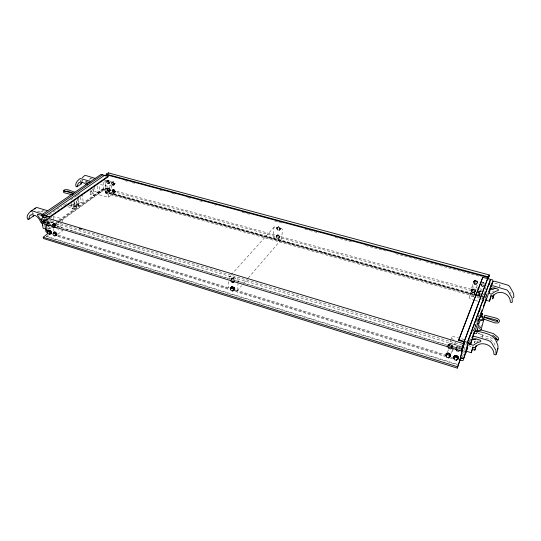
<?xml version="1.0" encoding="UTF-8"?>
<svg xmlns="http://www.w3.org/2000/svg" width="541" height="541" viewBox="0 0 541 541"><rect width="100%" height="100%" fill="white"/><g stroke="black" fill="none" stroke-linecap="round" stroke-linejoin="round"><path stroke-width="0.41" stroke-dasharray="2.71 2.03" d="M228.829 281.584L228.687 287.197L229.114 288.218M231.102 279.487L231.264 278.764M238.013 282.767L237.77 290.003L237.289 290.74L236.302 290.848M238.04 281.962L238.094 280.353L236.694 278.601L230.392 276.688L229.404 276.809L228.931 277.567M276.174 235.944L276.701 237.993L278.818 238.581L279.643 237.79L279.115 235.741L276.992 235.152L276.174 235.944L276.816 237.864L278.933 238.446M276.694 227.876L277.229 229.952L279.352 230.534L280.184 229.736L279.656 227.653L277.519 227.071L276.694 227.876L277.344 229.817L279.467 230.398M55.919 225.955C56.136 221.438 48.947 222.824 46.485 220.938L49.786 218.638M43.327 221.844L43.72 221.276L43.348 218.422M448.029 345.516L448.246 344.732L449.348 344.049L450.856 344.123L452.202 344.921L452.864 346.132M450.984 339.41L448.989 344.428L449.28 346.22M54.107 225.759L53.687 221.283M464.198 339.505L452.743 336.394L451.843 337.259L451.728 338.375L453.432 339.586M455.245 342.061L453.669 347.565M32.298 213.425L32.636 211.998M455.813 348.512L456.171 347.139L457.28 346.463L458.809 346.538L460.161 347.336L460.817 348.553M455.887 348.309L456.171 347.139M475.722 281.212L474.119 281.557L471.394 288.394L471.759 289.543L474.903 291.038L473.605 296.17L472.618 296.752L470.055 296.089L469.203 297.678L470.501 299.099L474.356 300.181M475.316 292.16L475.64 290.916L475.072 289.82L473.882 289.137L472.536 289.124L471.542 289.78L471.218 291.024L471.786 292.113L472.969 292.796L474.322 292.816L475.316 292.16L473.037 292.634L471.853 291.951L471.279 290.862M477.378 283.734L477.71 282.476L477.135 281.374L475.938 280.684L474.572 280.678L473.571 281.347L473.247 282.605L473.821 283.707L475.012 284.397L476.371 284.404L477.378 283.734L475.072 284.235L473.882 283.545L473.307 282.449M473.828 282.077L474.065 283.727L477.169 285.202L475.877 290.301L474.903 290.882L472.367 290.24L471.522 291.815L472.807 293.222L476.628 294.284M478.447 292.268L478.886 293.905L480.07 294.588M469.412 341.587L470.839 335.9M473.639 330.443L475.018 324.985M474.89 327.488L475.87 323.599M481.95 299.477L483.343 293.959M475.14 327.041L476.31 322.389M476.939 321.841L479.285 312.57M483.979 294.351L486.332 284.857M452.12 350.615L451.424 353.354L453.392 348.289M473.835 333.019L476.188 333.709L476.587 332.147M485.372 298.409L486.562 293.749M474.274 343.075L474.687 341.466L476.053 341.871M486.569 295.961L487.563 292.059M478.731 328.049L479.752 324.093M480.699 327.67L481.497 324.566M54.195 225.698L105.556 188.789L105.272 189.276L103.676 188.566L93.762 195.551L90.665 194.679L90.219 189.749M80.23 181.33L80.623 179.964M482.051 337.841L482.87 335.454L482.606 334.899L477.047 333.08L475.593 333.574M499.573 286.811L500.094 285.276L499.309 284.444L494.772 283.214L493.433 283.721M474.193 342.859L474.687 341.466M476.188 333.709L476.898 331.721M469.764 341.817L471.482 337.09M473.875 330.524L477.493 320.529M478.636 317.378L479.495 315.011M485.791 297.665L486.941 294.507L485.838 294.203M462.494 356.817L464.516 351.298M462.44 354.118L466.498 343.102M459.208 348.634L459.613 347.565L457.585 346.95L456.246 347.998M480.8 283.89L481.389 285.411L483.201 285.905L483.512 285.073L481.706 284.58L481.118 283.065M481.091 294.324L479.299 293.831L478.711 292.323L480.239 290.483L482.031 290.977M479.299 293.831L479.61 292.992L479.028 291.491L480.239 290.483M457.585 346.95L457.179 348.012L455.84 349.067M478.711 292.323L479.028 291.491L481.517 292.113M481.389 285.411L481.706 284.58M482.024 282.862L482.335 282.037L484.148 282.524L483.837 283.356L484.425 284.877L483.201 285.905M475.241 291.362L475.566 290.537L474.978 289.029L473.192 288.542L471.671 290.375L472.259 291.876L474.044 292.37L475.241 291.362L474.653 289.861L474.978 289.029M473.605 296.17L475.877 290.301M474.044 292.37L475.566 290.537M451.241 346.206L451.654 345.144L449.645 344.536L448.327 345.584M476.094 283.964L477.629 282.111L477.034 280.596L475.235 280.103L474.031 281.131L473.7 281.956L474.295 283.47L476.094 283.964L477.629 282.111M472.259 291.876L472.591 291.044L472.002 289.55M477.034 280.596L476.716 281.415L477.304 282.936M449.645 344.536L449.226 345.591L447.907 346.646M471.542 289.78L473.821 289.3L475.012 289.983L475.58 291.078M447.461 352.232L448.604 349.344M469.46 296.63L471.772 290.774M471.671 290.375L473.192 288.542M451.268 338.693L451.843 337.259M473.7 281.956L475.235 280.103M474.295 283.47L474.619 282.645L474.031 281.131M473.571 281.347L475.87 280.847L477.074 281.53L477.649 282.639M103.676 188.566L103.696 189.722A1.062 0.744 52.2 0 0 104.643 190.885L113.887 193.211L114.225 192.67L113.813 191.027L112.028 190.486L111.419 189.607L111.054 184.927L113.61 184.677L113.488 183.23L112.433 182.29M47.419 223.541L47.939 222.507L49.292 222.912L50.124 224.359M77.349 198.182L78.181 206.479L75.517 206.473L74.962 205.384L75.733 204.843L78.141 204.62L79.27 205.708L78.445 197.418M51.794 225.847L53.282 224.123L54.641 224.542L55.473 225.989M52.754 225.164L53.282 224.123M106.827 181.844L108.153 180.309L109.417 180.647L110.134 181.986L109.586 182.973L108.802 183.521L107.544 183.176L106.827 181.844L108.153 180.309M108.802 183.521L110.134 181.986M107.402 189.533L108.727 188.004L109.985 188.349L110.695 189.668L110.148 190.642L109.37 191.196L108.119 190.851L107.402 189.533L108.727 188.004M111.804 183.203L113.137 181.661L114.408 182.006L115.125 183.345L114.57 184.332L113.786 184.88L112.521 184.535L111.804 183.203L113.137 181.661M109.37 191.196L110.695 189.668M113.786 184.88L115.125 183.345M112.352 190.899L113.678 189.37L114.942 189.715L115.652 191.041L115.098 192.014L114.327 192.576L113.069 192.224L112.352 190.899L113.678 189.37M471.522 287.873L472.367 287.021L473.429 287.014L478.88 288.515M114.327 192.576L115.652 191.041M82.022 181.533L82.773 180.207M448.989 344.428L449.896 343.555L451.066 343.589L463.082 347.234M499.701 285.939L500.094 285.276M482.87 335.454L482.45 336.144L480.293 336.725M44.423 211.112L43.118 210.72L42.516 211.071L44.112 213.208M97.576 186.063L98.205 193.631A1.075 0.744 52 0 0 99.165 194.807L108.464 197.174L108.809 196.626L108.383 194.976L106.584 194.429L105.968 193.536L105.583 188.829L111.189 184.751M274.415 226.794L273.949 227.524L273.388 236.559L273.746 237.506L280.339 239.724L281.259 239.589L281.733 238.879L282.361 229.824L282.003 228.863L281.124 228.228L274.415 226.794L229.404 276.809M92.295 178.915L90.746 178.489L90.151 178.841L92.017 181.269M48.142 235.321L46.519 236.748L458.423 365.175M47.162 222.96L47.824 222.148L48.744 222.108L50.448 223.778M47.824 222.148L47.344 222.831L47.48 223.9M55.797 225.401L54.093 223.731L52.984 223.9L52.558 225.117M52.68 224.454L53.167 223.771M106.949 180.755L106.53 182.412L108.065 183.926L109.086 183.757L107.294 183.271L106.604 181.309L107.098 180.647L107.97 180.586L108.89 181.14L109.58 183.101L108.937 183.866M113.921 185.232L114.57 184.461L113.887 182.5L112.082 182.006L111.432 182.77L112.122 184.738L113.921 185.232L112.271 184.63L111.588 182.669M107.679 188.356L107.037 189.113L107.72 191.047L109.505 191.541L110.148 190.79L109.465 188.85L107.679 188.356L109.309 188.958L109.924 189.911M109.505 191.541L109.992 190.899L109.796 189.37L478.258 291.214M114.462 192.921L115.105 192.163L114.428 190.222L112.636 189.722L111.987 190.479L112.67 192.42L114.462 192.921L112.819 192.312L112.136 190.371M231.338 279.541L232.19 278.487L233.834 278.987L234.611 280.536M276.992 228.309L278.419 226.632L279.92 227.037L280.59 228.464L279.163 230.141L277.661 229.729L276.992 228.309L277.587 227.646L278.257 229.066L279.758 229.472L279.163 230.141M276.471 236.37L277.885 234.699L279.379 235.112L280.042 236.518L279.217 237.513L278.622 238.189L277.134 237.776L276.471 236.37L277.066 235.693L277.729 237.1L277.134 237.776M278.622 238.189L280.042 236.518M62.134 221.654L62.431 221.289C62.682 216.806 55.52 218.206 53.079 216.339M237.289 290.74L241.685 285.628M243.883 283.071L247.731 278.595M248.278 277.952L281.259 239.589M105.711 188.653L107.848 188.931L108.146 188.586C108.565 184.312 101.613 185.793 99.368 184.096M279.643 237.79L279 235.869L276.884 235.281M277.885 234.699L277.29 235.376L278.784 235.788L279.379 235.112M233.09 279.832L233.834 278.987M280.184 229.736L279.541 227.781L277.405 227.206M231.447 279.332L232.19 278.487M280.59 228.464L279.995 229.134L279.325 227.707L279.92 227.037M277.661 229.729L278.257 229.066M277.824 227.294L278.419 226.632M476.736 342.074L478.197 340.668M231.115 278.926L232.001 278.081L233.178 278.081L235.024 279.913M449.747 346.456L450.389 345.909L453.175 346.693L454.23 346.112M57.968 234.091L63.135 230.317M108.464 197.174L113.887 193.211M112.636 189.722L114.279 190.331L114.956 192.271M109.877 190.52L106.07 193.522L105.799 192.001L476.736 295.264M113.069 192.224L113.84 191.663L113.13 190.344M476.986 294.581L105.745 191.311L105.143 191.744L105.197 192.434L105.799 192.001M109.796 189.37L106.361 191.528L105.319 180.545M112.9 189.925L114.165 190.276L114.942 189.715M53.687 225.225L54.641 224.542M56.271 225.847L60.179 223.048M107.848 188.931L113.306 185.022M49.427 229.093L51.49 227.619M108.119 190.851L108.897 190.297L482.822 293.824M47.75 228.843L50.475 226.909M53.207 224.968L56.616 222.54M59.341 220.606L104.359 188.606L104.69 189.154L105.461 189.134M48.129 229.431L51.537 227.004M54.262 225.063L59.03 221.668M59.713 221.181L104.69 189.154M54.019 225.482L57.934 222.696M107.943 188.559L109.201 188.904L109.985 188.349M48.332 223.595L49.292 222.912M112.082 182.006L113.738 182.608L114.421 184.569M52.396 224.718L57.86 220.843M58.543 220.363L103.595 188.396L104.359 188.606M112.521 184.535L113.299 183.981L114.57 184.332M46.979 223.183L47.939 222.507M71.54 203.727L72.068 208.725L74.421 207.061L73.901 202.077M82.354 193.827L83.226 202.902L81.157 202.307L78.851 203.93C77.295 203.937 72.298 204.241 74.421 207.061M105.651 180.444L113.624 182.554L114.408 182.006M90.665 194.679L95.027 191.602L99.97 193.049L99.429 184.873M107.544 183.176L108.328 182.628L109.586 182.973M50.441 218.179L51.76 217.259M109.417 180.647L108.633 181.194L109.35 182.533M42.631 221.418L46.08 219.288L461.872 344.996M42.293 221.709L46.147 219.037L47.513 219.45L48.075 223.879M46.715 218.929L42.563 221.817L42.259 219.538L43.652 218.578M43.645 221.675L47.493 219.004M42.063 222.912L45.748 220.613L46.303 223.413M43.016 222.574L47.513 219.45M49.197 214.75L61.688 206.135M70.709 199.913L76.957 195.605M77.647 195.125L80.426 193.211M40.764 212.065L42.712 210.747M89.089 179.382L90.354 178.523M31.52 214.506L34.78 212.322M80.136 181.918L83.321 179.781M484.56 285.52L483.539 286.189L482.173 286.175L480.976 285.486M478.582 291.727L479.59 291.072L480.949 291.085M448.164 344.935L449.267 344.252L450.781 344.326L452.12 345.124L452.783 346.335M456.09 347.342L457.206 346.666L458.727 346.74L460.08 347.538M44.896 222.513L45.721 222.141L46.35 222.615M43.219 221.999L44.044 221.634L45.721 222.141M66.259 203.585L66.78 203.47M63.473 205.154L65.677 204.674M109.654 191.433L107.875 190.939L107.186 189.005M47.642 222.277L49.562 222.858L50.266 223.906M52.984 223.9L54.912 224.488L55.615 225.536M231.859 278.236L234.185 278.946L234.882 280.069M483.478 286.351L482.112 286.338L480.908 285.648M480.888 291.247L479.529 291.234L478.521 291.89L478.251 292.972L478.826 294.067L480.009 294.75M90.043 191.068L90.367 191.879L91.016 191.974L91.686 191.318L91.97 189.167M91.956 192.325L92.606 192.42L93.275 191.757L93.559 189.607L93.045 189.12L91.781 190.364L91.956 192.325L90.367 191.879M485.804 338.328C489.896 338.869 494.041 341.27 495.211 345.449M37.681 211.22L40.94 212.275M124.66 180.586L127.919 181.465M132.004 182.567L135.27 183.446M159.751 190.053L163.017 190.932M171.991 193.353L175.257 194.233M187.504 197.533L190.763 198.412M199.744 200.833L203.01 201.712M214.432 204.796L216.069 205.235M242.185 212.282L249.529 214.263M274.828 221.08L282.99 223.284M305.029 229.228L318.899 232.968M335.224 237.371L353.178 242.212M365.418 245.513L385.828 251.017M395.62 253.655L420.918 260.478M425.814 261.797L481.314 276.762M68.835 205.526L74.36 207.02L75.503 206.628L75.118 207.156L74.739 201.536M67.774 206.73L74.124 208.447L76.504 207.825L76.146 200.772M474.91 280.921L479.576 282.267M480.347 282.476L484.202 283.525M474.619 282.645L476.418 283.139M492.499 291.2L493.75 291.545M479.657 288.725L483.553 289.8M472.868 289.367L474.653 289.861M479.921 291.315L481.72 291.815M485.994 294.331L486.853 294.845M477.392 294.5L485.047 296.624M477.737 294.73L482.673 296.164M105.143 191.744L476.689 295.156M477.507 295.386L483.458 296.962M477.547 295.487L481.618 296.624M107.443 192.758L476.012 295.427M476.824 295.65L479.265 296.333M105.197 192.434L479.745 296.82M106.07 193.522L473.902 296.197M477.155 297.11L482.849 298.7M475.12 300.397L478.203 301.263M477.243 318.162L477.926 318.365M72.068 208.725L74.164 209.333L73.204 200.163M472.489 330.308L474.058 330.767M468.398 345.645L471.63 346.625M42.259 219.538L463.028 347.099M43.368 222.06L460.648 349.04M43.503 222.337L62.08 227.991M65.305 228.978L72.575 231.19M73.387 231.433L81.461 233.895M82.273 234.138L460.263 349.216L459.613 347.565M56.372 228.505L62.431 230.358M452.499 349.587L454.088 350.068M58.414 235.2L229.458 288.042M235.917 290.037L444.885 354.592M57.671 235.72L229.425 288.806M235.01 290.585L444.695 355.396M451.045 357.412L454.372 358.385M57.779 236.471L228.884 289.462M235.342 291.464L445.182 356.458M450.024 357.959L453.257 358.96M46.452 236.261L458.552 364.641M70.783 203.856L77.546 205.736L76.836 205.884L76.694 200.427M69.836 205.053L76.464 207.223L77.762 207.149L78.661 205.445L77.877 197.086M62.316 227.802L61.052 227.382L60.376 226.436L60.051 223.92M464.611 351.129L463.421 350.406M483.059 282.625L484.263 283.315M482.998 282.781L484.202 283.47M77.221 195.511L77.701 195.795M107.821 180.687L108.741 181.242L109.431 183.21M477 332.248L478.785 333.472L491.681 338.199L492.959 339.214M44.044 221.634L44.68 222.108M478.812 328.286L479.962 329.246M479.394 326.568L480.841 328.035M478.853 327.366L480.124 328.698M108.186 188.978L108.897 190.297M107.612 181.296L108.328 182.628M109.201 188.904L109.918 190.229M113.624 182.554L114.34 183.893M112.582 182.648L113.299 183.981M114.165 190.276L114.881 191.602M278.784 235.788L279.447 237.195M46.08 219.288L46.357 219.93M510.454 292.221L511.035 293.628M451.654 345.144L452.344 346.808M484.134 293.553L484.209 294.02M53.539 228.586L53.884 231.122M44.889 218.104L45.505 222.865M44.132 218.503L44.646 222.452M46.201 218.699L46.824 223.555M50.726 220.079L51.321 224.819M53.18 217.164L53.586 220.458M74.53 201.238L74.962 205.384M80.67 197.357L81.157 202.307M94.607 186.692L95.027 191.602M93.126 188.315L93.762 195.551M103.101 182.074L103.595 188.396M104.9 180.241L105.745 191.311M486.271 296.421A1.312 1.048 17.7 0 1 485.71 296.664"/><path stroke-width="0.81" d="M230.851 288.637L230.885 287.535L231.764 286.696L234.07 287.406L234.76 288.522L234.726 289.624L233.84 290.456L232.677 290.443M230.993 288.475L231.027 287.372M234.584 289.787L234.618 288.684L233.928 287.569L231.622 286.858M468.411 343.068L466.376 351.231L471.265 352.718L472.712 347.045L474.775 347.667L476.736 345.794A9.488 7.168 19.3 0 1 483.214 343.778C488.956 344.157 493.967 348.573 493.987 354.436L495.529 354.889L496.117 354.504L495.928 350.345L491.728 343.089L490.166 341.439L487.989 340.37L475.099 336.549L473.679 336.556L471.847 337.78M496.232 354.206C497.558 350.548 499.228 346.267 496.766 342.676C494.109 333.831 484.526 333.242 477.074 331.018L475.661 331.031L474.261 332.377M472.665 347.836L472.327 349.378L474.849 350.142L475.985 346.017M462.704 358.149L461.175 358.183L460.628 357.222L460.993 358.054L463.759 358.379L467.823 343.062L469.426 343.542L469.777 344.759L470.278 343.305L458.809 339.707L458.64 340.404L464.347 342.115L459.911 360.15M43.402 215.595L43.077 215.886M470.115 344.597L492.885 281.435L492.817 279.995L482.775 277.31L458.809 339.707M462.623 346.727L463.678 343.663L43.753 217.056L41.143 219.119L41.65 222.939L461.507 351.028L462.535 346.822M81.901 182.168L81.427 183.791L76.978 186.794L76.038 186.523C74.672 183.426 77.85 180.099 80.21 178.51L90.435 181.33M489.05 275.869L488.381 277.594L106.239 174.723L106.192 174.128L108.335 172.89L489.307 274.963L488.509 278.196M463.36 346.132L463.488 345.483L461.879 349.702L463.678 343.663M476.1 345.855L474.849 350.142M453.743 357.27L454.021 356.12L455.123 355.457L456.631 355.538L457.97 356.336L458.626 357.54L458.268 358.899L457.159 359.555M46.404 224.217L47.398 233.895L43.226 237.229L43.388 238.466L457.273 368.117L459.722 360.664L463.028 347.099L461.507 351.028M45.89 216.278L49.684 217.421L108.112 176.833L108.072 176.244L100.951 174.439L42.002 214.621L42.049 215.724C42.719 216.65 42.299 214.094 43.591 215.507L43.922 216.921M482.775 277.31L458.64 340.404M487.847 278.527L488.435 276.194L487.556 278.547M488.381 277.594L489.307 274.963M476.783 331.369L479.711 320.941L483.296 320.238L484.046 318.75L480.976 330.145L477.128 331.058M481.801 315.775L482.396 313.455L480.841 313.016M485.723 300.174L489.463 301.215L490.863 295.812L492.756 296.34L494.582 294.5A8.622 6.844 16.2 0 1 500.56 292.397C505.889 292.553 510.427 296.745 510.332 302.121L511.739 302.5L512.28 302.115L512.158 298.199L508.384 291.484L506.971 289.983L493.196 285.831L491.884 285.885L490.572 287.203M488.32 278.879L488.496 278.074M491.133 295.413L490.383 298.307L490.592 297.78M472.584 348.708L473.01 347.342M492.756 296.34L493.297 294.798M471.265 352.718L472.996 347.809M489.463 301.215L490.829 297.347M481.706 315.369L482.396 313.455M469.554 344.691L470.122 343.116M472.976 335.224L474.403 331.275M478.4 320.225L479.258 317.858M480.678 313.908L482.105 309.959M483.248 306.801L486.386 298.118M488.672 291.809L491.242 284.701M472.55 337.117L473.977 333.168M490.843 286.439L492.215 282.639L493.527 281.32L494.819 281.266L508.479 285.35L509.879 286.845L513.619 293.506L513.849 297.117L513.199 297.787M463.759 358.379L467.762 347.336M471.279 333.614L472.137 331.254M475.593 321.807L476.459 319.447M479.333 311.575L480.198 309.215M483.072 301.344L483.938 298.984M489.118 284.816L489.984 282.456M460.012 360.137L457.273 368.117M490.538 279.291L467.525 342.304L490.592 279.399M463.353 346.51L464.435 343.609M456.374 360.313L457.706 359.285L458.105 358.21L457.429 356.56L455.421 355.944L454.095 356.972L453.689 358.047L454.372 359.691L456.374 360.313L456.78 359.231M463.245 343.643L464.124 341.29M487.651 278.514L464.306 341.33L487.705 278.615M461.75 348.499L464.388 341.425M457.706 359.285L457.023 357.642L457.429 356.56M453.689 358.047L455.015 357.019L455.421 355.944M459.891 350.298L458.552 351.346L456.523 350.73L456.929 349.662M448.503 357.872L449.814 356.85L450.227 355.775L449.544 354.132L447.556 353.523L446.251 354.551L445.825 355.613L446.514 357.256L448.503 357.872L448.922 356.803M449.814 356.85L449.131 355.2L449.544 354.132M497.997 348.492L497.294 349.182M445.825 355.613L447.137 354.585L447.556 353.523M46.458 224.217L47.297 225.665L48.649 226.077L49.163 225.042M48.034 231.413L47.513 232.434L48.345 233.861L49.691 234.28L51.158 232.576L50.333 231.142L48.988 230.73L48.034 231.413L49.38 231.832L50.205 233.266L49.691 234.28M51.794 225.847L52.633 227.294L53.992 227.714L54.519 226.679M53.343 233.056L52.822 234.07L53.647 235.504L54.999 235.923L56.474 234.212L55.642 232.779L54.289 232.36L53.343 233.056L54.695 233.469L55.527 234.909L54.999 235.923M47.398 210.652L36.666 207.453C33.096 209.462 24.325 214.574 27.976 219.578L28.673 219.173L29.667 215.812L30.864 214.946L32.46 214.723L35.747 215.791A7.493 4.781 51.5 0 1 39.818 220.234L41.008 222.601L42.374 223.02L43.064 228.214L46.323 229.222M28.45 219.551L33.88 215.663M76.978 186.794L78.31 183.203L79.5 182.344L81.042 182.094L84.153 183.027A6.918 4.741 52.7 0 1 85.721 184.21M45.944 215.663L104.69 175.237M73.136 193.773L72.744 193.414L72.42 194.841M53.694 232.677L54.181 232.001L55.101 231.974L56.798 233.631L56.927 234.686L56.25 235.491L55.338 235.518M497.524 320.84L497.111 321.354L497.855 321.138L495.184 321.084L483.025 316.925L479.813 317.222M230.594 280.387L231.372 281.935L233.009 282.436L233.868 281.388M230.358 288.989L231.947 287.109L233.577 287.609L234.354 289.144L233.502 290.172L232.765 291.024L231.135 290.524L230.358 288.989L231.947 287.109M232.765 291.024L234.354 289.144M34.692 209.184L35.605 208.089M82.252 177.766L84.68 175.541L86.046 175.582L94.858 178.32M231.21 287.961L232.84 288.461L233.577 287.609M233.009 282.436L233.753 281.591M497.118 341.215L498.687 339.396L498.214 337.469L493.595 333.675L480.536 329.726M495.029 287.961L492.851 289.597L491.329 289.185L490.856 288.265M451.931 347.87L450.606 348.918L448.597 348.309L447.907 346.646M55.527 234.909L56.474 234.212M54.695 233.469L55.642 232.779M50.205 233.266L51.158 232.576M53.992 227.714L54.945 227.024M49.38 231.832L50.333 231.142M48.649 226.077L49.603 225.394M42.002 214.621L49.603 216.785L108.072 176.244M45.038 217.624L47.121 216.184M105.4 175.981L107.483 174.547M42.408 216.048L102.702 174.696M451.404 348.181L452.506 347.505M446.088 353.902L447.177 353.239L448.678 353.32L450.011 354.112L450.667 355.315M449.3 357.121L450.396 356.465L450.741 355.112L450.085 353.909L448.76 353.117L447.258 353.036L446.169 353.699L445.825 355.052L446.481 356.248M30.37 211.572L31.425 210.936L32.859 211.024L42.218 214.182M457.24 359.346L458.342 358.69M492.073 284.187L492.553 284.011M475.816 339.545L475.052 339.782L472.942 338.835M45.816 229.715L45.755 230.973A1.17 0.751 50.8 0 0 46.817 232.245L47.987 232.61M81.427 183.791L80.494 183.521M41.65 222.939L42.063 222.912M33.184 216.062L33.657 216.035M49.184 225.563L50.103 225.529M49.001 225.692L49.914 225.658M54.513 227.193L55.439 227.152M54.33 227.321L55.256 227.288M48.69 230.5L50.604 231.088L51.3 232.123L51.429 233.178L50.949 233.847L50.036 233.881M50.218 233.746L51.131 233.719L51.611 233.049L50.786 230.96L48.873 230.371L48.277 231.697M55.513 235.382L56.433 235.355M233.07 281.705L234.239 281.719M232.928 281.868L234.097 281.881M232.819 290.28L233.983 290.294M477.216 329.956L477.919 329.976M47.256 230.574L46.262 229.851M47.385 230.554L45.572 229.567L44.849 224.035M72.744 193.414L64.061 190.878L64.758 191.386L64.906 190.953L64.535 191.541L67.598 191.142L73.36 193.245M71.628 194.645L64.501 192.833L63.365 192.109L63.527 190.385L65.123 189.654L67.95 189.729L74.807 192.224M106.192 174.128L488.543 276.938M477.189 323.105L478.771 323.565M79.412 228.43L81.84 229.161M447.137 354.585L449.131 355.2M455.015 357.019L457.023 357.642M459.945 360.022L461.696 360.563A1.474 1.109 21.4 0 0 463.373 359.921L463.38 358.352M43.226 237.229L457.605 366.771M482.829 318.771L494.859 322.896L498.254 322.963L499.215 321.773L499.553 320.901L498.761 319.373L496.476 318.209L484.763 315.227L484.317 316.965L495.793 319.9L497.463 320.752M495.15 338.639L497.328 339.39L496.388 339.349L496.787 338.835L496.881 339.687L496.55 338.335L492.756 335.278M478.913 319.406L480.503 319.866L482.416 319.46L482.897 319.122L482.721 318.602M466.051 351.014L466.038 352.57A1.454 1.102 21 0 1 465.72 353.05M89.968 182.75L85.918 181.526L85.911 182.533L87.601 184.285M481.483 316.012L482.951 317.459M454.318 358.676L453.669 357.473L453.94 356.323L455.042 355.667L456.55 355.748L457.896 356.539L458.545 357.743M41.4 220.363L37.559 215.318L37.512 214.263L41.211 215.23L43.253 217.705M232.84 288.461L233.617 289.996M42.441 224.272L42.854 225.103M108.335 172.89L108.518 173.276M455.84 349.067L456.523 350.73M49.603 216.785L49.684 217.421M53.573 233.333L53.999 232.136L54.918 232.103L55.919 232.725L56.744 234.821M492.756 298.551L492.695 298.95L493.825 295.068L492.756 298.551M471.853 339.944L470.947 344.394L473.071 345.354L477.629 342.494L480.536 341.723L480.956 341.026L480.077 340.113L475.079 338.619L471.853 339.944M490.166 289.137L489.274 293.364L491.221 294.203L495.441 291.362L498.119 290.544L498.518 289.875L497.727 289.036L493.149 287.792L490.166 289.137M480.672 315.16L480.029 315.579L480.719 316.221L481.794 316.194L481.76 315.538L480.672 315.16"/></g></svg>
